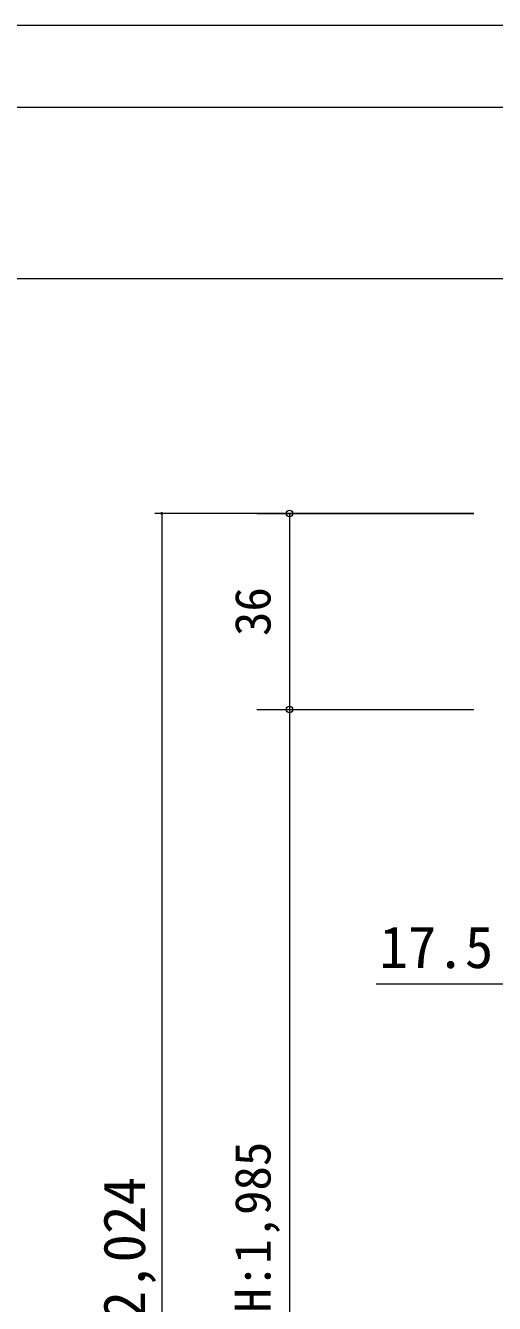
# Model space of a CAD drawing. Units: millimetres on the paper, enlarged 10 times, with parts at other scales. Extents: x -2000 to 2000, y -1385 to 1385.
# Drawn here: x -1342 to -1054, y 602 to 1385 of the extents above; entities that cross this region are included whole.
import ezdxf
from ezdxf.enums import TextEntityAlignment as Align

# ---------------------------------------------------------------- set-up
doc = ezdxf.new("R2010")
doc.units = ezdxf.units.MM
doc.header["$LTSCALE"] = 10
doc.header["$PDMODE"] = 32
doc.header["$PDSIZE"] = 4
for name, color, linetype, lineweight in [('1-0_H-SYM', 7, 'Continuous', 20), ('1-1_0', 7, 'Continuous', 20), ('2-0_18', 7, 'Continuous', 18)]:
    doc.layers.add(name, color=color, linetype=linetype, lineweight=lineweight)
doc.styles.add('ＭＳ ゴシック', font='')
doc.styles.get('ＭＳ ゴシック').set_extended_font_data('MS Gothic')

msp = doc.modelspace()

# ---------------------------------------------------------------- linework, layer by layer
at = {"layer": '1-0_H-SYM'}
for p, q in [((-1950, 1335), (380, 1335)), ((-1950, 1335), (380, 1335)), ((-1950, 1230), (380, 1230)), ((-1950, 1230), (380, 1230))]:
    msp.add_line(p, q, dxfattribs=at)
at = {"layer": '1-1_0'}
for p, q in [((-1950, 1335), (380, 1335)), ((-1950, 1230), (380, 1230))]:
    msp.add_line(p, q, dxfattribs=at)
msp.add_lwpolyline([(2000, -1385), (2000, 1385), (-2000, 1385), (-2000, -1385)], dxfattribs=at)
at = {"layer": '2-0_18', "color": 4, "lineweight": 9}
for p, q in [((-1066.78, 1086.11), (-1262.36, 1086.11)), ((-1258.19, 1086.11), (-1258.19, 142.29)), ((-1199.85, 1086.11), (-1066.78, 1086.11)), ((-1179.85, 1086.11), (-1179.85, 966.11)), ((-1199.85, 966.11), (-1066.78, 966.11)), ((-1179.85, 966.11), (-1179.85, 152.29)), ((-1039.08, 797.93), (-1126.81, 797.93))]:
    msp.add_line(p, q, dxfattribs=at)
for start, end in [(90, 270), (270, 90)]:
    msp.add_arc((-1258.19, 1086.11), 0.521, start, end, dxfattribs=at)
at = {"layer": '2-0_18', "color": 4}
for p in [(-1179.85, 1086.11), (-1179.85, 966.11)]:
    msp.add_point(p, dxfattribs=at)

# ---------------------------------------------------------------- texts
at = {"layer": '2-0_18', "style": 'ＭＳ ゴシック'}
for s, height, p in [('36', 21.99, (-1184.85, 1011.11)), ('枠内IH:1,985', 21.99, (-1184.85, 521.7)), ('枠外H:2,024', 25.66, (-1260.69, 487.53))]:
    msp.add_text(s, height=height, rotation=90, dxfattribs=at).set_placement(p, align=Align.BOTTOM_LEFT)
msp.add_text('17.5', height=25.66, dxfattribs=at).set_placement((-1124.72, 800.02), align=Align.BOTTOM_LEFT)

doc.saveas('drawing.dxf')
